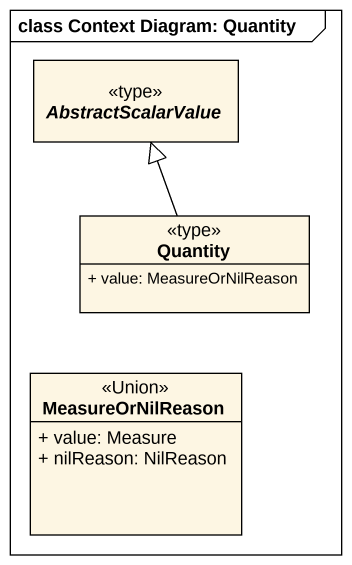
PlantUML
@startuml
mainframe class Context Diagram: Quantity
hide circle
hide empty members
skinparam classAttributeIconSize 0
abstract class AbstractScalarValue <<type>>
class Quantity <<type>> {
  + value: MeasureOrNilReason
}
class MeasureOrNilReason <<Union>> {
  + value: Measure
  + nilReason: NilReason
}
Quantity -up-|> AbstractScalarValue
@enduml
